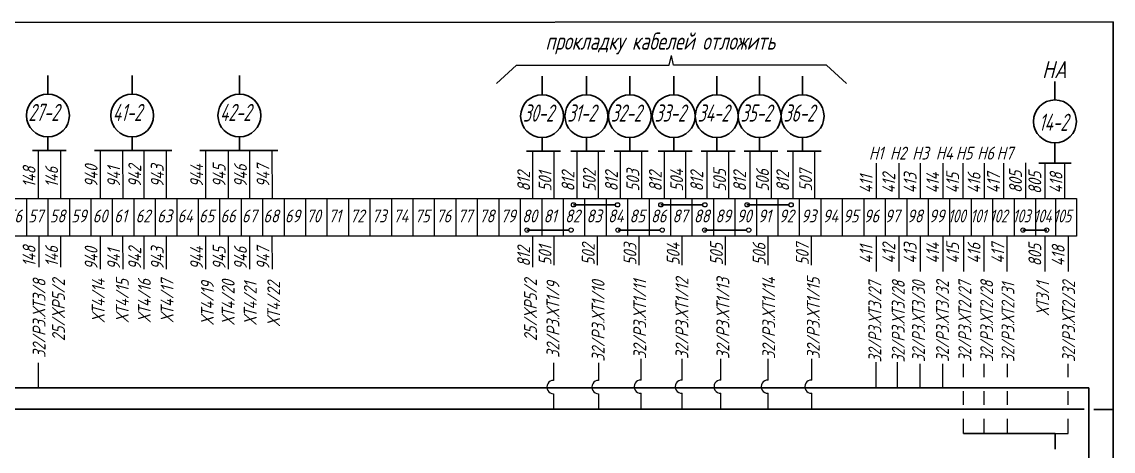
# Model space of a CAD drawing. Header units: millimetres. Extents: x 1012 to 5632, y 4 to 1530.
# Drawn here: x 2768.9 to 3023.4, y 350.6 to 450.7 of the extents above; entities that cross this region are included whole.
import ezdxf

# ---------------------------------------------------------------- set-up
doc = ezdxf.new("R2010")
doc.units = ezdxf.units.MM
doc.styles.add('ROMANC', font='GOST_A.TTF', dxfattribs={"oblique": 15, "height": 3})
doc.styles.get("Standard").update_dxf_attribs({"font": 'GOST_A.TTF', "width": 0.8, "oblique": 15, "height": 3})

msp = doc.modelspace()

# ---------------------------------------------------------------- linework, layer by layer
at = {"color": 7, "lineweight": 30}
for p, q in [((2706.6381, 450.5666), (3023.4414, 450.7182)), ((3023.4414, 450.7182), (3023.4414, 147.8815)), ((2775.0364, 433.9137, -124.479), (2775.0364, 438.1637, -124.479)), ((2794.6892, 433.9137, -124.479), (2794.6892, 438.1637, -124.479)), ((2819.6895, 433.9137, -124.479), (2819.6895, 438.1637, -124.479)), ((2890.2734, 433.7626, -124.479), (2890.2734, 438.0126, -124.479)), ((2900.6075, 433.7626, -124.479), (2900.6075, 438.0126, -124.479)), ((2910.7379, 433.7626, -124.479), (2910.7379, 438.0126, -124.479)), ((2920.9761, 433.7626, -124.479), (2920.9761, 438.0126, -124.479)), ((2930.9878, 433.7626, -124.479), (2930.9878, 438.0126, -124.479)), ((2940.9846, 433.7626, -124.479), (2940.9846, 438.0126, -124.479)), ((2951.0311, 433.7626, -124.479), (2951.0311, 438.0126, -124.479)), ((3009.8738, 432.5384, -124.479), (3009.8738, 436.7884, -124.479)), ((2775.0364, 420.7557, -124.479), (2775.0364, 423.8694, -124.479)), ((2794.6892, 420.7557, -124.479), (2794.6892, 423.8694, -124.479)), ((2819.6895, 420.7557, -124.479), (2819.6895, 423.8694, -124.479)), ((2890.2734, 420.6046, -124.479), (2890.2734, 423.7183, -124.479)), ((2900.6075, 420.6046, -124.479), (2900.6075, 423.7183, -124.479)), ((2910.7379, 420.6046, -124.479), (2910.7379, 423.7183, -124.479)), ((2920.9761, 420.6046, -124.479), (2920.9761, 423.7183, -124.479)), ((2930.9878, 420.6046, -124.479), (2930.9878, 423.7183, -124.479)), ((2940.9846, 420.6046, -124.479), (2940.9846, 423.7183, -124.479)), ((2951.0311, 420.6046, -124.479), (2951.0311, 423.7183, -124.479)), ((3009.8738, 417.7388, -124.479), (3009.8738, 422.4941, -124.479)), ((2778.0672, 420.7181, -124.479), (2771.4079, 420.7181, -124.479)), ((2778.0672, 420.7181, -124.479), (2779.3248, 420.7181, -124.479)), ((2792.5286, 420.7181, -124.479), (2785.8693, 420.7181, -124.479)), ((2792.5286, 420.7181, -124.479), (2796.3242, 420.7181, -124.479)), ((2802.696, 420.7181, -124.479), (2796.0367, 420.7181, -124.479)), ((2802.696, 420.7181, -124.479), (2803.9536, 420.7181, -124.479)), ((2817.1214, 420.7181, -124.479), (2810.4621, 420.7181, -124.479)), ((2817.1214, 420.7181, -124.479), (2821.9065, 420.7181, -124.479)), ((2827.3542, 420.7181, -124.479), (2820.6949, 420.7181, -124.479)), ((2827.3542, 420.7181, -124.479), (2828.6118, 420.7181, -124.479)), ((2893.3043, 420.567, -124.479), (2886.6449, 420.567, -124.479)), ((2893.3043, 420.567, -124.479), (2894.5619, 420.567, -124.479)), ((2903.6384, 420.567, -124.479), (2896.9791, 420.567, -124.479)), ((2903.6384, 420.567, -124.479), (2904.896, 420.567, -124.479)), ((2913.7687, 420.567, -124.479), (2907.1094, 420.567, -124.479)), ((2913.7687, 420.567, -124.479), (2915.0263, 420.567, -124.479)), ((2924.007, 420.567, -124.479), (2917.3477, 420.567, -124.479)), ((2924.007, 420.567, -124.479), (2925.2646, 420.567, -124.479)), ((2934.0186, 420.567, -124.479), (2927.3593, 420.567, -124.479)), ((2934.0186, 420.567, -124.479), (2935.2762, 420.567, -124.479)), ((2944.0154, 420.567, -124.479), (2937.3561, 420.567, -124.479)), ((2944.0154, 420.567, -124.479), (2945.273, 420.567, -124.479)), ((2954.0619, 420.567, -124.479), (2947.4026, 420.567, -124.479)), ((2954.0619, 420.567, -124.479), (2955.3195, 420.567, -124.479)), ((3006.0921, 417.7388), (3013.6553, 417.7388)), ((2897.564, 408.0292), (2907.3724, 408.0292)), ((2917.9392, 408.0292), (2927.7475, 408.0292)), ((2938.0391, 408.0292), (2947.8474, 408.0292)), ((2886.7389, 402.147), (2896.5472, 402.147)), ((2907.9726, 402.147), (2917.7809, 402.147)), ((2928.145, 402.147), (2937.9533, 402.147)), ((3002.4015, 402.147), (3007.9716, 402.147)), ((2662.7686, 365.3457), (3017.7699, 365.3457)), ((3017.7699, 365.3457), (3017.7699, 86.0238)), ((2506.5018, 360.3728), (3016.6491, 360.3728)), ((3018.969, 360.3054), (3023.4414, 360.3054)), ((3009.8786, 354.7303), (2988.5163, 354.7303)), ((3009.8786, 351.0035), (3009.8786, 354.7303))]:
    msp.add_line(p, q, dxfattribs=at)
at = {"color": 7}
for p, q in [((2919.8941, 440.5959), (2920.4207, 442.8761)), ((2920.9473, 440.5959), (2920.4207, 442.8761)), ((2879.6153, 436.3338), (2884.2665, 440.6239)), ((2884.2665, 440.6239), (2919.8941, 440.5959)), ((2956.5749, 440.6239), (2920.9473, 440.5959)), ((2961.226, 436.3338), (2956.5749, 440.6239)), ((2772.8284, 409.6815, -124.479), (2772.8134, 420.7181, -124.479)), ((2772.8134, 420.7181, -124.479), (2778.0672, 420.7181, -124.479)), ((2778.0823, 409.6815, -124.479), (2778.0672, 420.7181, -124.479)), ((2787.2898, 409.6815, -124.479), (2787.2748, 420.7181, -124.479)), ((2787.2748, 420.7181, -124.479), (2792.5286, 420.7181, -124.479)), ((2792.5437, 409.6815, -124.479), (2792.5286, 420.7181, -124.479)), ((2797.4572, 409.6815, -124.479), (2797.4422, 420.7181, -124.479)), ((2797.4422, 420.7181, -124.479), (2802.696, 420.7181, -124.479)), ((2802.711, 409.6815, -124.479), (2802.696, 420.7181, -124.479)), ((2811.8826, 409.6815, -124.479), (2811.8675, 420.7181, -124.479)), ((2811.8675, 420.7181, -124.479), (2817.1214, 420.7181, -124.479)), ((2817.1364, 409.6815, -124.479), (2817.1214, 420.7181, -124.479)), ((2822.1154, 409.6815, -124.479), (2822.1004, 420.7181, -124.479)), ((2822.1004, 420.7181, -124.479), (2827.3542, 420.7181, -124.479)), ((2827.3692, 409.6815, -124.479), (2827.3542, 420.7181, -124.479)), ((2888.0504, 420.567, -124.479), (2893.3043, 420.567, -124.479)), ((2888.0879, 409.4966, -124.479), (2888.0879, 420.7181, -124.479)), ((2893.0801, 409.4966, -124.479), (2893.0801, 420.7181, -124.479)), ((2898.3845, 420.567, -124.479), (2903.6384, 420.567, -124.479)), ((2898.422, 409.4966, -124.479), (2898.422, 420.7181, -124.479)), ((2903.4142, 409.4966, -124.479), (2903.4142, 420.7181, -124.479)), ((2908.5149, 420.567, -124.479), (2913.7687, 420.567, -124.479)), ((2908.5523, 409.4966, -124.479), (2908.5523, 420.7181, -124.479)), ((2913.5446, 409.4966, -124.479), (2913.5446, 420.7181, -124.479)), ((2918.7532, 420.567, -124.479), (2924.007, 420.567, -124.479)), ((2918.7906, 409.4966, -124.479), (2918.7906, 420.7181, -124.479)), ((2923.7829, 409.4966, -124.479), (2923.7829, 420.7181, -124.479)), ((2928.7648, 420.567, -124.479), (2934.0186, 420.567, -124.479)), ((2928.8022, 409.4966, -124.479), (2928.8022, 420.7181, -124.479)), ((2933.7945, 409.4966, -124.479), (2933.7945, 420.7181, -124.479)), ((2938.7616, 420.567, -124.479), (2944.0154, 420.567, -124.479)), ((2938.799, 409.4966, -124.479), (2938.799, 420.7181, -124.479)), ((2943.7913, 409.4966, -124.479), (2943.7913, 420.7181, -124.479)), ((2948.8081, 420.567, -124.479), (2954.0619, 420.567, -124.479)), ((2948.8455, 409.4966, -124.479), (2948.8455, 420.7181, -124.479)), ((2953.8378, 409.4966, -124.479), (2953.8378, 420.7181, -124.479)), ((2968.2615, 409.4873, -124.479), (2968.2615, 417.7751, -124.479)), ((2973.5294, 409.4873, -124.479), (2973.5294, 417.7751, -124.479)), ((2978.5229, 409.4873, -124.479), (2978.5229, 417.7751, -124.479)), ((2983.7908, 409.4873, -124.479), (2983.7908, 417.7751, -124.479)), ((2988.4391, 409.4873, -124.479), (2988.4391, 417.7751, -124.479)), ((2993.436, 409.4873, -124.479), (2993.436, 417.7751, -124.479)), ((2997.9681, 409.4873, -124.479), (2997.9681, 417.7751, -124.479)), ((3003.0898, 409.542, -248.958), (3003.0898, 417.8298, -248.958)), ((3007.5974, 409.3201, -124.479), (3007.5974, 417.6079, -124.479)), ((3012.1566, 409.4873, -124.479), (3012.1709, 417.7751, -124.479)), ((2743.8366, 409.4966, -124.479), (3010.6817, 409.4966, -124.479)), ((2753.9669, 409.4966, -124.479), (3010.6817, 409.4966, -124.479)), ((2770.0142, 409.4966, -124.479), (2770.0142, 400.7466, -124.479)), ((2775.0208, 409.4966, -124.479), (2775.0208, 400.7466, -124.479)), ((2780.0275, 409.4966, -124.479), (2780.0275, 400.7466, -124.479)), ((2785.0341, 409.4966, -124.479), (2785.0341, 400.7466, -124.479)), ((2790.0408, 409.4966, -124.479), (2790.0408, 400.7466, -124.479)), ((2795.0474, 409.4966, -124.479), (2795.0474, 400.7466, -124.479)), ((2800.0541, 409.4966, -124.479), (2800.0541, 400.7466, -124.479)), ((2805.0607, 409.4966, -124.479), (2805.0607, 400.7466, -124.479)), ((2810.0673, 409.4966, -124.479), (2810.0673, 400.7466, -124.479)), ((2815.074, 409.4966, -124.479), (2815.074, 400.7466, -124.479)), ((2820.0806, 409.4966, -124.479), (2820.0806, 400.7466, -124.479)), ((2825.0873, 409.4966, -124.479), (2825.0873, 400.7466, -124.479)), ((2830.0939, 409.4966, -124.479), (2830.0939, 400.7466, -124.479)), ((2835.1005, 409.4966, -124.479), (2835.1005, 400.7466, -124.479)), ((2840.1072, 409.4966, -124.479), (2840.1072, 400.7466, -124.479)), ((2845.1138, 409.4966, -124.479), (2845.1138, 400.7466, -124.479)), ((2850.1205, 409.4966, -124.479), (2850.1205, 400.7466, -124.479)), ((2855.1271, 409.4966, -124.479), (2855.1271, 400.7466, -124.479)), ((2860.1337, 409.4966, -124.479), (2860.1337, 400.7466, -124.479)), ((2865.1404, 409.4966, -124.479), (2865.1404, 400.7466, -124.479)), ((2870.147, 409.4966, -124.479), (2870.147, 400.7466, -124.479)), ((2875.1537, 409.4966, -124.479), (2875.1537, 400.7466, -124.479)), ((2880.1603, 409.4966, -124.479), (2880.1603, 400.7466, -124.479)), ((2885.1669, 409.4966, -124.479), (2885.1669, 400.7466, -124.479)), ((2890.1736, 409.4966, -124.479), (2890.1736, 400.7466, -124.479)), ((2895.1802, 409.4966, -124.479), (2895.1802, 400.7466, -124.479)), ((2900.1869, 409.4966, -124.479), (2900.1869, 400.7466, -124.479)), ((2905.1935, 409.4966, -124.479), (2905.1935, 400.7466, -124.479)), ((2910.2001, 409.4966, -124.479), (2910.2001, 400.7466, -124.479)), ((2910.2001, 409.4966, -124.479), (2910.2001, 400.7466, -124.479)), ((2915.2068, 409.4966, -124.479), (2915.2068, 400.7466, -124.479)), ((2920.2134, 409.4966, -124.479), (2920.2134, 400.7466, -124.479)), ((2925.2201, 409.4966, -124.479), (2925.2201, 400.7466, -124.479)), ((2930.2267, 409.4966, -124.479), (2930.2267, 400.7466, -124.479)), ((2935.2334, 409.4966, -124.479), (2935.2334, 400.7466, -124.479)), ((2935.2334, 409.4966, -124.479), (2935.2334, 400.7466, -124.479)), ((2940.24, 409.4966, -124.479), (2940.24, 400.7466, -124.479)), ((2945.2466, 409.4966, -124.479), (2945.2466, 400.7466, -124.479)), ((2950.2533, 409.4966, -124.479), (2950.2533, 400.7466, -124.479)), ((2955.2599, 409.4966, -124.479), (2955.2599, 400.7466, -124.479)), ((2960.2666, 409.4966, -124.479), (2960.2666, 400.7466, -124.479)), ((2960.2666, 409.4966, -124.479), (2960.2666, 400.7466, -124.479)), ((2965.2732, 409.4966, -124.479), (2965.2732, 400.7466, -124.479)), ((2970.2798, 409.4966, -124.479), (2970.2798, 400.7466, -124.479)), ((2975.2865, 409.4966, -124.479), (2975.2865, 400.7466, -124.479)), ((2980.2931, 409.4966, -124.479), (2980.2931, 400.7466, -124.479)), ((2985.2998, 409.4966, -124.479), (2985.2998, 400.7466, -124.479)), ((2990.3064, 409.4966, -124.479), (2990.3064, 400.7466, -124.479)), ((2995.313, 409.4966, -124.479), (2995.313, 400.7466, -124.479)), ((3000.3197, 409.4966, -124.479), (3000.3197, 400.7466, -124.479)), ((3005.3263, 409.4966, -124.479), (3005.3263, 400.7466, -124.479)), ((3009.967, 409.4966, -124.479), (3009.967, 400.7466, -124.479)), ((3010.6817, 409.4966, -124.479), (3014.8954, 409.4966, -124.479)), ((3014.8954, 409.4966, -124.479), (3014.8954, 400.7466, -124.479)), ((3014.8954, 400.7466, -124.479), (2489.0052, 400.7466, -124.479)), ((2772.9943, 393.5075, -124.479), (2772.9943, 400.6931, -124.479)), ((2778.0224, 393.5075, -124.479), (2778.0224, 400.6931, -124.479)), ((2787.2898, 393.0515, -124.479), (2787.2748, 400.6594, -124.479)), ((2792.5437, 393.0515, -124.479), (2792.5286, 400.6594, -124.479)), ((2797.4572, 393.0515, -124.479), (2797.4422, 400.6594, -124.479)), ((2802.711, 393.0515, -124.479), (2802.696, 400.6594, -124.479)), ((2811.8826, 393.0515, -124.479), (2811.8675, 400.6594, -124.479)), ((2817.1364, 393.0515, -124.479), (2817.1214, 400.6594, -124.479)), ((2822.1154, 393.0515, -124.479), (2822.1004, 400.6594, -124.479)), ((2827.3692, 393.0515, -124.479), (2827.3542, 400.6594, -124.479)), ((2888.0879, 393.5075, -124.479), (2888.0879, 400.6931, -124.479)), ((2893.0801, 393.9352, -124.479), (2893.0801, 400.6828, -124.479)), ((2903.1541, 393.9352, -124.479), (2903.1541, 400.6828, -124.479)), ((2912.8923, 393.9352, -124.479), (2912.8923, 400.6828, -124.479)), ((2922.9662, 393.9352, -124.479), (2922.9662, 400.6828, -124.479)), ((2933.0402, 393.9352, -124.479), (2933.0402, 400.6828, -124.479)), ((2943.0022, 393.9352, -124.479), (2943.0022, 400.6828, -124.479)), ((2953.0761, 393.9352, -124.479), (2953.0761, 400.6828, -124.479)), ((2968.2615, 392.4587, -124.479), (2968.2615, 400.7466, -124.479)), ((2973.5294, 392.4587, -124.479), (2973.5294, 400.7466, -124.479)), ((2978.5229, 392.4587, -124.479), (2978.5229, 400.7466, -124.479)), ((2983.7908, 392.4587, -124.479), (2983.7908, 400.7466, -124.479)), ((2988.6333, 392.4587, -124.479), (2988.6333, 400.7466, -124.479)), ((2993.3517, 392.4587, -124.479), (2993.3517, 400.7466, -124.479)), ((2998.6909, 392.4587, -124.479), (2998.6909, 400.7466, -124.479)), ((3007.5974, 392.4587, -124.479), (3007.5974, 400.7466, -124.479)), ((3013.0403, 392.4587, -124.479), (3013.0403, 400.7466, -124.479)), ((2772.835, 365.3457), (2772.835, 371.1852)), ((3009.8786, 354.7303), (3012.9136, 354.7303))]:
    msp.add_line(p, q, dxfattribs=at)
at = {"color": 250}
for p, q in [((2913.2659, 372.1468), (2913.2659, 367.166)), ((2922.8632, 372.1468), (2922.8632, 367.166)), ((2931.8959, 372.1468), (2931.8959, 367.166)), ((2942.9046, 372.1468), (2942.9046, 367.166)), ((2953.0664, 372.1468), (2953.0664, 367.166)), ((2892.9423, 371.1713), (2892.9423, 367.068)), ((2903.3864, 371.1713), (2903.3864, 367.0683)), ((2968.1353, 365.3457), (2968.1353, 371.3067)), ((2973.1122, 365.3457), (2973.1122, 371.3067)), ((2978.427, 365.3457), (2978.427, 370.9701)), ((2983.6897, 365.3457), (2983.6897, 370.9701)), ((2988.5163, 367.8193), (2988.5163, 370.9701)), ((2993.3429, 367.8193), (2993.3429, 370.9701)), ((2998.7728, 367.8193), (2998.7728, 370.9701)), ((3012.9136, 367.8193), (3012.9136, 370.9701)), ((2892.9423, 363.9798), (2892.9423, 360.3728)), ((2903.3864, 363.9795), (2903.3864, 360.3728)), ((2913.2659, 364.0771), (2913.2659, 360.3728)), ((2922.8632, 364.0771), (2922.8632, 360.3728)), ((2931.8959, 364.0771), (2931.8959, 360.3728)), ((2942.9046, 364.0771), (2942.9046, 360.3728)), ((2953.0664, 364.0771), (2953.0664, 360.3728)), ((2988.5163, 361.3854), (2988.5163, 364.5362)), ((2993.3429, 361.3854), (2993.3429, 364.5362)), ((2998.7728, 361.3854), (2998.7728, 364.5362)), ((3012.9136, 361.3854), (3012.9136, 364.5362)), ((2988.5163, 354.7303), (2988.5163, 358.1024)), ((2993.3429, 354.7303), (2993.3429, 358.1024)), ((2998.7728, 354.7303), (2998.7728, 358.1024)), ((3012.9136, 354.7303), (3012.9136, 358.1024))]:
    msp.add_line(p, q, dxfattribs=at)
at = {"color": 7, "lineweight": 30}
for centre in [(2775.0364, 428.8694, -124.479), (2794.6892, 428.8694, -124.479), (2819.6895, 428.8694, -124.479), (2890.2734, 428.7183, -124.479), (2900.6075, 428.7183, -124.479), (2910.7379, 428.7183, -124.479), (2920.9761, 428.7183, -124.479), (2930.9878, 428.7183, -124.479), (2940.9846, 428.7183, -124.479), (2951.0311, 428.7183, -124.479), (3009.8738, 427.4941, -124.479)]:
    msp.add_circle(centre, 5, dxfattribs=at)
at = {"color": 7}
for centre in [(2897.5918, 408.0292), (2907.8693, 408.0292), (2917.967, 408.0292), (2928.2445, 408.0292), (2938.0669, 408.0292), (2948.3444, 408.0292), (2886.7667, 402.147), (2897.0442, 402.147), (2908.0004, 402.147), (2918.2779, 402.147), (2928.1728, 402.147), (2938.4503, 402.147), (3002.4293, 402.147), (3007.9255, 402.147)]:
    msp.add_circle(centre, 0.497, dxfattribs=at)
for centre in [(2892.9093, 365.5239), (2903.3996, 365.5239), (2913.2792, 365.6216), (2922.8764, 365.6216), (2931.9091, 365.6216), (2942.9178, 365.6216), (2953.0796, 365.6216)]:
    msp.add_arc(centre, 1.5445, 87.932439, 272.067561, dxfattribs=at)

# ---------------------------------------------------------------- texts
at = {"color": 7, "linetype": 'Continuous', "oblique": 15, "width": 0.9}
msp.add_text('прокладку кабелей отложить', height=4, dxfattribs=at).set_placement((2891.05, 444.215))
at = {"color": 7, "linetype": 'Continuous', "style": 'ROMANC', "oblique": 15}
msp.add_text('HA', height=4, dxfattribs=at).set_placement((3006.886, 437.5805, -124.479))
at = {"color": 7, "linetype": 'Continuous', "style": 'ROMANC', "oblique": 15, "width": 0.8}
for s, p in [('27-2', (2770.4918, 427.5894, -124.479)), ('41-2', (2790.1446, 427.5894, -124.479)), ('42-2', (2815.1449, 427.5894, -124.479)), ('30-2', (2885.8424, 427.4383, -124.479)), ('31-2', (2896.1765, 427.4383, -124.479)), ('32-2', (2906.3068, 427.4383, -124.479)), ('33-2', (2916.5451, 427.4383, -124.479)), ('34-2', (2926.5567, 427.4383, -124.479)), ('35-2', (2936.5535, 427.4383, -124.479)), ('36-2', (2946.6001, 427.4383, -124.479)), ('14-2', (3006.1079, 425.2874, -124.479))]:
    msp.add_text(s, height=4, dxfattribs=at).set_placement(p)
at = {"color": 7, "linetype": 'Continuous', "oblique": 15}
for s, p in [('Н1', (2966.4743, 418.5864)), ('Н2', (2971.3862, 418.5864)), ('Н3', (2976.5758, 418.5864)), ('Н4', (2982.0771, 418.5864)), ('Н5', (2986.7254, 418.5864)), ('Н6', (2991.7223, 418.5864)), ('Н7', (2996.2544, 418.5864))]:
    msp.add_text(s, height=3, dxfattribs=at).set_placement(p)
at = {"color": 7, "oblique": 15}
for s, p in [('148', (2772.1513, 412.0938, -124.479)), ('940', (2786.6126, 412.0938, -124.479)), ('942', (2796.78, 412.0938, -124.479)), ('943', (2802.0338, 412.0938, -124.479)), ('944', (2811.2054, 412.0938, -124.479)), ('945', (2816.4592, 412.0938, -124.479)), ('946', (2821.4382, 412.0938, -124.479)), ('947', (2826.692, 412.0938, -124.479)), ('146', (2777.4051, 412.0938, -124.479)), ('941', (2791.8665, 412.0938, -124.479)), ('812', (2887.4706, 411.159, -124.479)), ('501', (2892.4628, 411.159, -124.479)), ('812', (2897.8047, 411.159, -124.479)), ('502', (2902.7969, 411.159, -124.479)), ('812', (2907.935, 411.159, -124.479)), ('503', (2912.9273, 411.159, -124.479)), ('812', (2918.1733, 411.159, -124.479)), ('504', (2923.1656, 411.159, -124.479)), ('812', (2927.8409, 411.159, -124.479)), ('505', (2933.1772, 411.159, -124.479)), ('812', (2937.8377, 411.159, -124.479)), ('506', (2943.174, 411.159, -124.479)), ('812', (2947.8842, 411.159, -124.479)), ('507', (2953.2205, 411.159, -124.479)), ('411', (2967.339, 410.7111, -124.479)), ('412', (2972.6068, 410.7111, -124.479)), ('413', (2977.6004, 410.7111, -124.479)), ('414', (2982.8683, 410.7111, -124.479)), ('415', (2987.5166, 410.7111, -124.479)), ('416', (2992.5135, 410.7111, -124.479)), ('417', (2997.0456, 410.7111, -124.479)), ('805', (3002.1673, 410.7658, -248.958)), ('805', (3006.6749, 410.5439, -124.479)), ('418', (3011.6195, 410.7111, -124.479)), ('505', (2932.4229, 393.9199, -124.479)), ('507', (2952.4588, 393.9199, -124.479)), ('415', (2987.5166, 394.3334, -124.479)), ('417', (2998.039, 394.3334, -124.479)), ('148', (2772.1513, 393.6087, -124.479)), ('146', (2777.4051, 393.6087, -124.479)), ('940', (2786.6126, 392.879, -124.479)), ('941', (2791.8665, 392.879, -124.479)), ('942', (2796.78, 392.879, -124.479)), ('943', (2802.0338, 392.879, -124.479)), ('944', (2811.2054, 392.879, -124.479)), ('945', (2816.4592, 392.879, -124.479)), ('946', (2821.4382, 392.879, -124.479)), ('947', (2826.692, 392.879, -124.479)), ('812', (2887.4706, 393.6087, -124.479)), ('501', (2892.4628, 393.9199, -124.479)), ('502', (2902.5368, 393.9199, -124.479)), ('503', (2912.2749, 393.9199, -124.479)), ('504', (2922.3489, 393.9199, -124.479)), ('506', (2942.3849, 393.9199, -124.479)), ('411', (2967.339, 394.3334, -124.479)), ('412', (2972.6068, 394.3334, -124.479)), ('413', (2977.6004, 394.3334, -124.479)), ('414', (2982.8683, 394.3334, -124.479)), ('416', (2992.5135, 394.3334, -124.479)), ('805', (3006.6749, 393.6826, -124.479)), ('418', (3012.1177, 393.6826, -124.479))]:
    msp.add_text(s, height=3, rotation=90, dxfattribs=at).set_placement(p)
for s, p in [('56', (2765.4535, 403.936, -124.479)), ('57', (2770.4601, 403.936, -124.479)), ('58', (2775.4668, 403.936, -124.479)), ('59', (2780.4734, 403.936, -124.479)), ('60', (2785.4801, 403.936, -124.479)), ('61', (2790.4867, 403.936, -124.479)), ('62', (2795.4933, 403.936, -124.479)), ('63', (2800.5, 403.936, -124.479)), ('64', (2805.2572, 403.936, -124.479)), ('65', (2810.2639, 403.936, -124.479)), ('66', (2815.2705, 403.936, -124.479)), ('67', (2820.2772, 403.936, -124.479)), ('68', (2825.2838, 403.936, -124.479)), ('69', (2830.2904, 403.936, -124.479)), ('70', (2835.2971, 403.936, -124.479)), ('71', (2840.4596, 403.936, -124.479)), ('72', (2845.4662, 403.936, -124.479)), ('73', (2850.5664, 403.936, -124.479)), ('74', (2855.573, 403.936, -124.479)), ('75', (2860.5797, 403.936, -124.479)), ('76', (2865.5863, 403.936, -124.479)), ('77', (2870.5929, 403.936, -124.479)), ('78', (2875.5996, 403.936, -124.479)), ('79', (2880.6062, 403.936, -124.479)), ('80', (2885.6129, 403.936, -124.479)), ('81', (2890.6195, 403.936, -124.479)), ('82', (2895.6262, 403.936, -124.479)), ('83', (2900.6328, 403.936, -124.479)), ('84', (2905.6394, 403.936, -124.479)), ('85', (2910.6461, 403.936, -124.479)), ('86', (2915.6527, 403.936, -124.479)), ('87', (2920.6594, 403.936, -124.479)), ('88', (2925.666, 403.936, -124.479)), ('89', (2930.6726, 403.936, -124.479)), ('90', (2935.6793, 403.936, -124.479)), ('91', (2940.6349, 403.936, -124.479)), ('92', (2945.5182, 403.936, -124.479)), ('93', (2950.6992, 403.936, -124.479)), ('94', (2955.7058, 403.936, -124.479)), ('95', (2960.4799, 403.936, -124.479)), ('96', (2965.2916, 403.936, -124.479)), ('97', (2970.1829, 403.936, -124.479)), ('98', (2975.3864, 403.936, -124.479)), ('99', (2980.4859, 403.936, -124.479))]:
    msp.add_text(s, height=3, dxfattribs=at).set_placement(p)
at = {"color": 7, "oblique": 15, "width": 0.9}
for s, p in [('100', (2984.951, 403.936, -124.479)), ('101', (2990.1548, 403.936, -124.479)), ('102', (2994.6859, 403.936, -124.479)), ('103', (3000.0153, 403.936, -124.479)), ('104', (3004.8742, 403.936, -124.479)), ('105', (3009.4959, 403.936, -124.479))]:
    msp.add_text(s, height=3, dxfattribs=at).set_placement(p)
at = {"color": 7, "linetype": 'Continuous', "oblique": 15}
for s, p in [('32/Р3.ХТ3/8', (2774.4728, 372.35, -124.479)), ('25/XP5/2', (2778.9988, 376.2433, -124.479)), ('ХТ4/14', (2788.2785, 380.5958, -124.479)), ('ХТ4/15', (2793.8832, 380.5958, -124.479)), ('ХТ4/16', (2799.0334, 380.5958, -124.479)), ('ХТ4/17', (2804.3351, 380.5958, -124.479)), ('ХТ4/19', (2813.7267, 379.9992, -124.479)), ('ХТ4/20', (2818.574, 379.9992, -124.479)), ('ХТ4/21', (2823.7242, 379.9992, -124.479)), ('ХТ4/22', (2829.1774, 379.7008, -124.479)), ('25/XP5/2', (2889.0643, 376.2433, -124.479)), ('32/Р3.ХТ1/9', (2894.3067, 372.35, -124.479)), ('32/Р3.ХТ1/10', (2904.8471, 371.4688, -124.479)), ('32/Р3.ХТ1/11', (2914.5442, 372.0691, -124.479)), ('32/Р3.ХТ1/12', (2924.3819, 372.0691, -124.479)), ('32/Р3.ХТ1/13', (2933.9385, 372.0691, -124.479)), ('32/Р3.ХТ1/14', (2944.6194, 372.0691, -124.479)), ('32/Р3.ХТ1/15', (2955.0192, 372.0691, -124.479))]:
    msp.add_text(s, height=3, rotation=90, dxfattribs=at).set_placement(p)
at = {"color": 7, "oblique": 15, "width": 0.95}
for s, p in [('32/Р3.ХТ3/27', (2969.3687, 371.2777, -248.958)), ('32/Р3.ХТ3/28', (2974.8321, 371.2777, -248.958)), ('32/Р3.ХТ3/30', (2979.5505, 371.3787, -248.958)), ('32/Р3.ХТ3/32', (2985.138, 371.3787, -248.958)), ('32/Р3.ХТ2/27', (2990.3531, 371.3787, -248.958)), ('32/Р3.ХТ2/28', (2995.444, 371.3787, -248.958)), ('32/Р3.ХТ2/31', (3000.4107, 371.3787, -248.958)), ('ХТ3/1', (3008.5058, 382.2046, -248.958)), ('32/Р3.ХТ2/32', (3014.5515, 371.3787, -248.958))]:
    msp.add_text(s, height=3, rotation=90, dxfattribs=at).set_placement(p)

doc.saveas('drawing.dxf')
